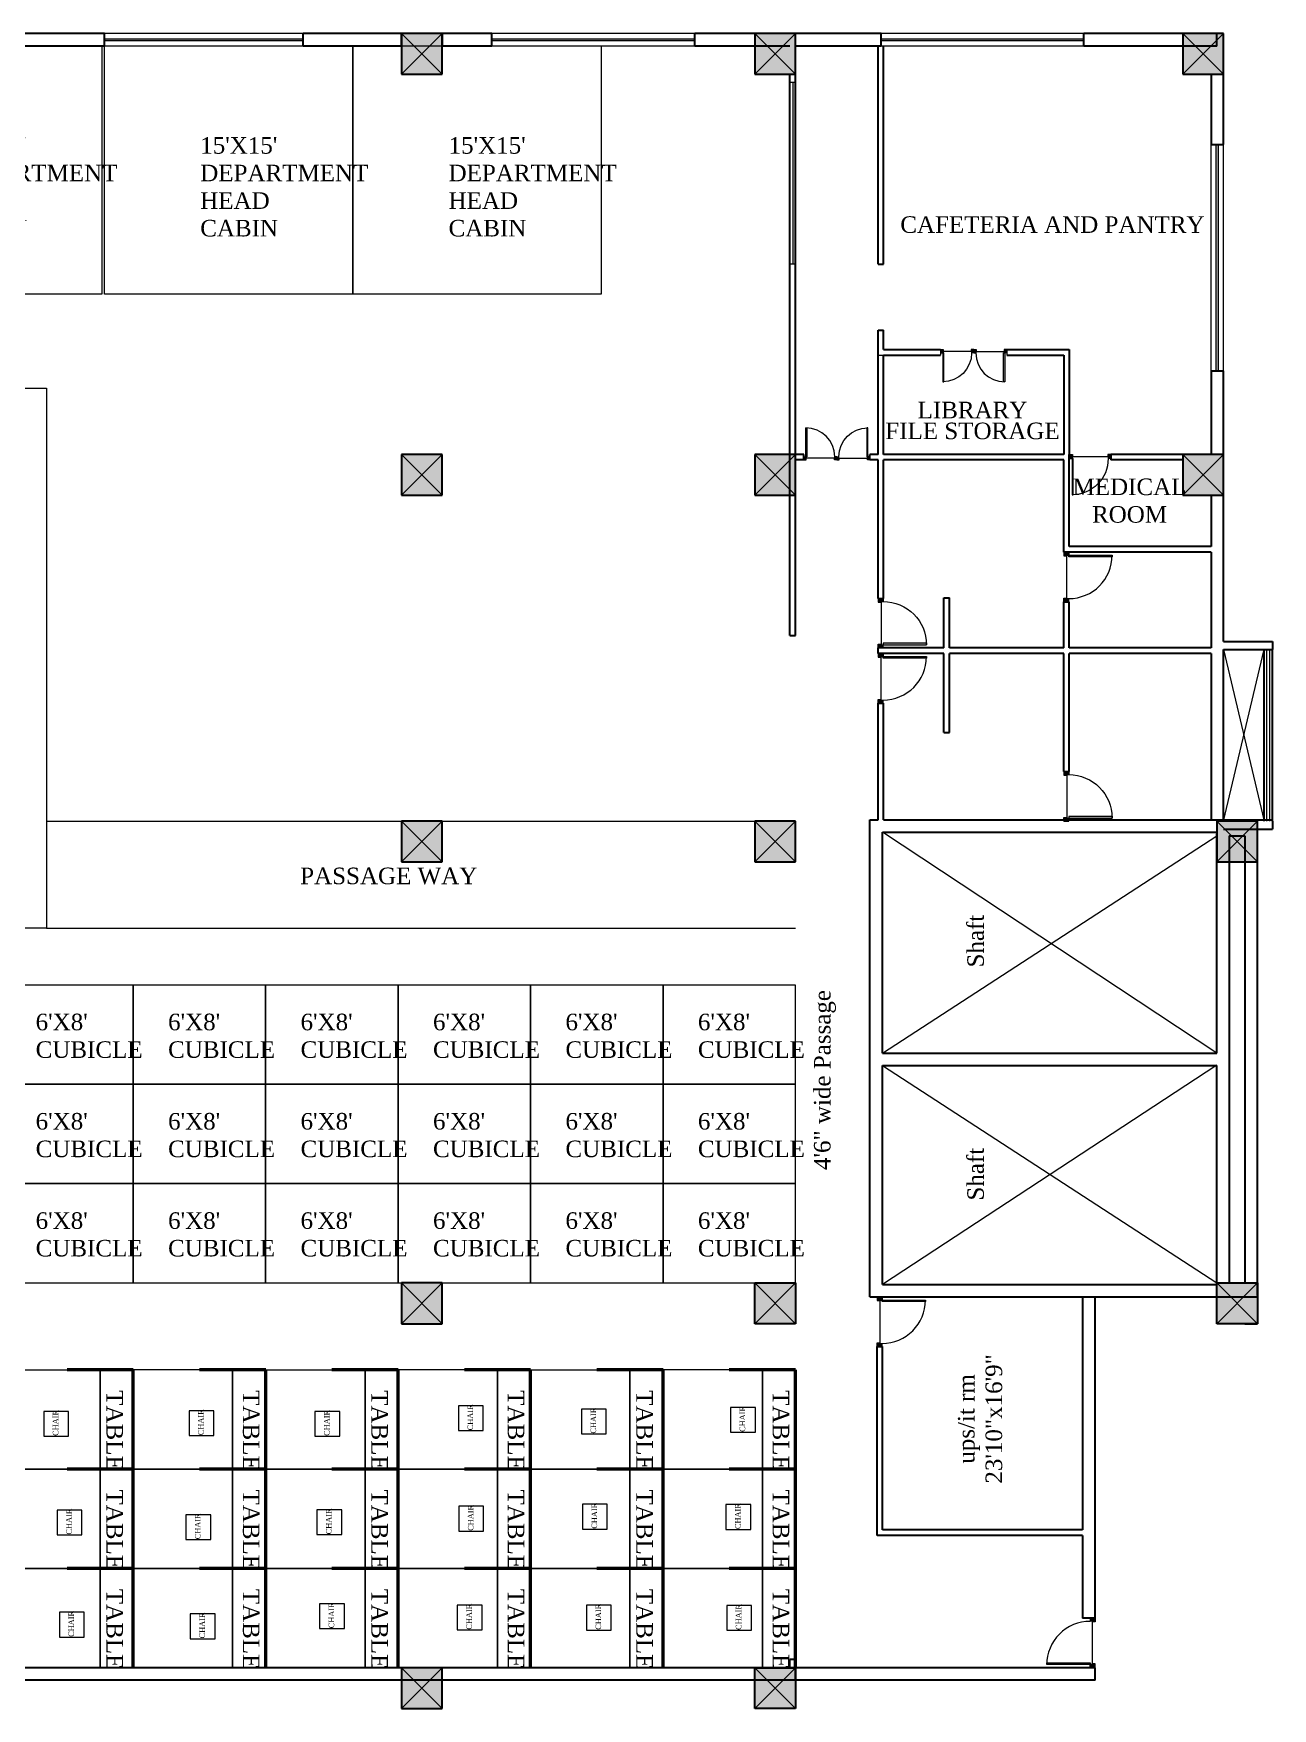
# Model space of a CAD drawing. Header units: inches. Extents: x 327481 to 195042051, y -335014 to 44773228.
# Drawn here: x 349017 to 349915, y -333950 to -332735 of the extents above; entities that cross this region are included whole.
import ezdxf

# ---------------------------------------------------------------- set-up
doc = ezdxf.new("R2010")
doc.units = ezdxf.units.IN
doc.header["$MEASUREMENT"] = 0
doc.linetypes.add('ACAD_ISO10W100', pattern=[18, 12, -3, 0, -3])
for name, color, linetype in [('AREA', 132, 'Continuous'), ('center', 146, 'Continuous'), ('FURNITURE1', 36, 'Continuous'), ('PATHWAY', 19, 'Continuous')]:
    doc.layers.add(name, color=color, linetype=linetype)
for name, color, linetype, lineweight in [('column 1', 146, 'Continuous', 30), ('DOOR', 47, 'Continuous', 9), ('ele1', 1, 'Continuous', 13), ('FLOOR--', 11, 'Continuous', 13), ('furniture', 251, 'Continuous', 13), ('GLASS', 140, 'Continuous', 5), ('ser.duct', 131, 'Continuous', 5), ('TEXT', 7, 'Continuous', 0), ('WALL', 12, 'Continuous', 30)]:
    doc.layers.add(name, color=color, linetype=linetype, lineweight=lineweight)
doc.styles.get("Standard").update_dxf_attribs({"font": 'times.ttf', "height": 12})

# ---------------------------------------------------------------- blocks, each defined once
blk = doc.blocks.new('RTU')
at = {"layer": 'DOOR'}
for points in [[(2799511, -182811), (2799511, -182874), (2799551, -182874), (2799551, -182886), (2799611, -182886), (2799611, -182811)], [(2798637, -183716, 0.009156), (2798637, -183748), (2799511, -183748), (2799511, -183716)], [(2799611, -183811), (2799611, -183736), (2799551, -183736), (2799551, -183748), (2799511, -183748), (2799511, -183811)]]:
    blk.add_hatch(color=256, dxfattribs=at).paths.add_polyline_path(points)
at = {"layer": 'DOOR', "ltscale": 300}
for p, q in [((2799511, -182811), (2799511, -182874)), ((2799611, -182811), (2799511, -182811)), ((2799611, -182811), (2799611, -182886)), ((2799551, -182874), (2799511, -182874)), ((2799551, -182874), (2799551, -182886)), ((2799611, -182886), (2799551, -182886)), ((2799551, -182886), (2799551, -183736)), ((2798637, -183748), (2798637, -183716)), ((2798637, -183716), (2799511, -183716)), ((2799511, -183748), (2798637, -183748)), ((2799511, -183716), (2799511, -183748)), ((2799511, -183811), (2799511, -183748)), ((2799551, -183748), (2799511, -183748)), ((2799611, -183811), (2799511, -183811)), ((2799611, -183736), (2799551, -183736)), ((2799551, -183748), (2799551, -183736)), ((2799611, -183811), (2799611, -183736))]:
    blk.add_line(p, q, dxfattribs=at)
blk.add_arc((2799511, -183748), 874, 90, 180, dxfattribs=at)
blk = doc.blocks.new('COLUMN1')
at = {"layer": 'column 1'}
h = blk.add_hatch(color=256, dxfattribs=at)
h.paths.add_polyline_path([(1, 1), (0, 1), (0.5, 0.5)])
h.paths.add_polyline_path([(1, 1), (0.5, 0.5), (1, 0)])
h.paths.add_polyline_path([(0.5, 0.5), (0, 0), (1, 0)])
h.paths.add_polyline_path([(0.5, 0.5), (0, 1), (0, 0)])
at = {"layer": 'column 1', "lineweight": 0, "ltscale": 0.3}
for p, q in [((0, 1), (1, 0)), ((0, 0), (1, 1))]:
    blk.add_line(p, q, dxfattribs=at)
at = {"layer": 'column 1', "ltscale": 0.3}
for p, q in [((1, 1), (0, 1)), ((0, 1), (0, 0)), ((1, 0), (1, 1)), ((0, 0), (1, 0))]:
    blk.add_line(p, q, dxfattribs=at)
blk = doc.blocks.new('HFGHGF')
at = {"layer": 'DOOR'}
for points in [[(341497.2, -325932.9), (341499.5, -325932.9), (341499.5, -325931.4), (341499.9, -325931.4), (341499.9, -325929.3), (341497.2, -325929.3)], [(341533.2, -325929.3), (341530.5, -325929.3), (341530.5, -325931.4), (341531, -325931.4), (341531, -325932.9), (341533.2, -325932.9)]]:
    blk.add_hatch(color=256, dxfattribs=at).paths.add_polyline_path(points)
h = blk.add_hatch(color=256, dxfattribs=at)
edge = h.paths.add_edge_path()
edge.add_line((341531, -325932.9), (341529.8, -325932.9))
edge.add_line((341529.8, -325932.9), (341529.8, -325964.3))
edge.add_ellipse((341531, -325932.9), major_axis=(22.2, 22.2), ratio=1, start_angle=222.9017, end_angle=225)
edge.add_line((341531, -325964.3), (341531, -325932.9))
at = {"layer": 'DOOR', "ltscale": 300}
for p, q in [((341497.2, -325929.3), (341499.9, -325929.3)), ((341497.2, -325929.3), (341497.2, -325932.9)), ((341497.2, -325932.9), (341499.5, -325932.9)), ((341499.5, -325931.4), (341499.9, -325931.4)), ((341499.5, -325931.4), (341499.5, -325932.9)), ((341499.9, -325929.3), (341499.9, -325931.4)), ((341499.9, -325931.4), (341530.5, -325931.4)), ((341529.8, -325964.3), (341529.8, -325932.9)), ((341529.8, -325932.9), (341531, -325932.9)), ((341533.2, -325929.3), (341530.5, -325929.3)), ((341530.5, -325929.3), (341530.5, -325931.4)), ((341531, -325931.4), (341530.5, -325931.4)), ((341531, -325931.4), (341531, -325932.9)), ((341533.2, -325932.9), (341531, -325932.9)), ((341531, -325932.9), (341531, -325964.3)), ((341533.2, -325929.3), (341533.2, -325932.9)), ((341531, -325964.3), (341529.8, -325964.3))]:
    blk.add_line(p, q, dxfattribs=at)
blk.add_ellipse((341531, -325932.9), major_axis=(22.2, 22.2), ratio=1, start_param=2.356194, end_param=3.926991, dxfattribs=at)
blk = doc.blocks.new('RS')
at = {"layer": 'AREA', "lineweight": 0}
for p, q in [((364657.1, -328702.8), (364837.1, -328702.8)), ((364657.1, -328882.8), (364657.1, -328702.8)), ((364837.1, -328702.8), (364837.1, -328882.8)), ((364837.1, -328882.8), (364657.1, -328882.8))]:
    blk.add_line(p, q, dxfattribs=at)
blk = doc.blocks.new('THR')
at = {"layer": 'AREA', "lineweight": 0}
for p, q in [((365262.4, -329715.9), (365166.4, -329715.9)), ((365166.4, -329715.9), (365166.4, -329787.9)), ((365262.4, -329787.9), (365262.4, -329715.9)), ((365166.4, -329787.9), (365262.4, -329787.9))]:
    blk.add_line(p, q, dxfattribs=at)
blk = doc.blocks.new('EQEJ')
at = {"layer": 'AREA', "lineweight": 0}
blk.add_blockref('THR', (0, 0), dxfattribs=at)
at = {"layer": 'TEXT', "color": 0, "insert": (365191.7, -329736.7), "char_height": 12, "width": 37.428, "attachment_point": 1}
blk.add_mtext("6'X8'\\PCUBICLE", dxfattribs=at)

msp = doc.modelspace()

# ---------------------------------------------------------------- hatches: boundary and pattern name
at = {"layer": 'GLASS'}
for points in [[(349212.792, -332740.526), (349212.792, -332739.026), (349068.792, -332739.026), (349068.792, -332740.526)], [(349496.618, -332740.526), (349496.618, -332739.026), (349349.618, -332739.026), (349349.618, -332740.526)], [(349778.662, -332740.526), (349778.662, -332739.026), (349631.662, -332739.026), (349631.662, -332740.526)], [(349874.6, -332979.75), (349876.1, -332979.75), (349876.1, -332815.75), (349874.6, -332815.75)]]:
    msp.add_hatch(color=256, dxfattribs=at).paths.add_polyline_path(points)

# ---------------------------------------------------------------- linework, layer by layer
at = {"layer": 'AREA', "lineweight": 0}
for p, q in [((349042.771, -333734.282), (349024.771, -333734.282)), ((349024.771, -333734.282), (349024.771, -333752.282)), ((349042.771, -333752.282), (349042.771, -333734.282)), ((349148.095, -333733.796), (349130.095, -333733.796)), ((349130.095, -333733.796), (349130.095, -333751.796)), ((349148.095, -333751.796), (349148.095, -333733.796)), ((349239.388, -333734.264), (349221.388, -333734.264)), ((349221.388, -333734.264), (349221.388, -333752.264)), ((349239.388, -333752.264), (349239.388, -333734.264)), ((349343.335, -333730.262), (349325.335, -333730.262)), ((349325.335, -333730.262), (349325.335, -333748.262)), ((349343.335, -333748.262), (349343.335, -333730.262)), ((349432.543, -333732.596), (349414.543, -333732.596)), ((349414.543, -333732.596), (349414.543, -333750.596)), ((349432.543, -333750.596), (349432.543, -333732.596)), ((349540.572, -333731.386), (349522.572, -333731.386)), ((349522.572, -333731.386), (349522.572, -333749.386)), ((349540.572, -333749.386), (349540.572, -333731.386)), ((349325.335, -333748.262), (349343.335, -333748.262)), ((349414.543, -333750.596), (349432.543, -333750.596)), ((349522.572, -333749.386), (349540.572, -333749.386)), ((349024.771, -333752.282), (349042.771, -333752.282)), ((349130.095, -333751.796), (349148.095, -333751.796)), ((349221.388, -333752.264), (349239.388, -333752.264)), ((349052.473, -333805.828), (349034.473, -333805.828)), ((349034.473, -333805.828), (349034.473, -333823.828)), ((349052.473, -333823.828), (349052.473, -333805.828)), ((349145.786, -333809.258), (349127.786, -333809.258)), ((349127.786, -333809.258), (349127.786, -333827.258)), ((349145.786, -333827.258), (349145.786, -333809.258)), ((349240.76, -333805.678), (349222.76, -333805.678)), ((349222.76, -333805.678), (349222.76, -333823.678)), ((349240.76, -333823.678), (349240.76, -333805.678)), ((349343.599, -333803.116), (349325.599, -333803.116)), ((349325.599, -333803.116), (349325.599, -333821.116)), ((349343.599, -333821.116), (349343.599, -333803.116)), ((349433.264, -333801.583), (349415.264, -333801.583)), ((349415.264, -333801.583), (349415.264, -333819.583)), ((349433.264, -333819.583), (349433.264, -333801.583)), ((349537.263, -333801.878), (349519.263, -333801.878)), ((349519.263, -333801.878), (349519.263, -333819.878)), ((349537.263, -333819.878), (349537.263, -333801.878)), ((349325.599, -333821.116), (349343.599, -333821.116)), ((349415.264, -333819.583), (349433.264, -333819.583)), ((349519.263, -333819.878), (349537.263, -333819.878)), ((349034.473, -333823.828), (349052.473, -333823.828)), ((349127.786, -333827.258), (349145.786, -333827.258)), ((349222.76, -333823.678), (349240.76, -333823.678)), ((349054.131, -333879.985), (349036.131, -333879.985)), ((349036.131, -333879.985), (349036.131, -333897.985)), ((349054.131, -333897.985), (349054.131, -333879.985)), ((349149.028, -333881.146), (349131.028, -333881.146)), ((349131.028, -333881.146), (349131.028, -333899.146)), ((349149.028, -333899.146), (349149.028, -333881.146)), ((349242.691, -333873.795), (349224.691, -333873.795)), ((349224.691, -333873.795), (349224.691, -333891.795)), ((349242.691, -333891.795), (349242.691, -333873.795)), ((349342.483, -333874.757), (349324.483, -333874.757)), ((349324.483, -333874.757), (349324.483, -333892.757)), ((349342.483, -333892.757), (349342.483, -333874.757)), ((349436.152, -333874.857), (349418.152, -333874.857)), ((349418.152, -333874.857), (349418.152, -333892.857)), ((349436.152, -333892.857), (349436.152, -333874.857)), ((349537.8, -333874.996), (349519.8, -333874.996)), ((349519.8, -333874.996), (349519.8, -333892.996)), ((349537.8, -333892.996), (349537.8, -333874.996)), ((349224.691, -333891.795), (349242.691, -333891.795)), ((349324.483, -333892.757), (349342.483, -333892.757)), ((349418.152, -333892.857), (349436.152, -333892.857)), ((349519.8, -333892.996), (349537.8, -333892.996)), ((349036.131, -333897.985), (349054.131, -333897.985)), ((349131.028, -333899.146), (349149.028, -333899.146))]:
    msp.add_line(p, q, dxfattribs=at)
at = {"layer": 'ele1', "ltscale": 0.3}
for p, q in [((349909.426, -333306.339), (349909.429, -333181.878)), ((349915.335, -333306.339), (349915.338, -333181.878)), ((349874.934, -333474.555), (349632.634, -333314.366)), ((349632.634, -333474.555), (349874.934, -333316.99)), ((349874.934, -333483.293), (349632.634, -333642.191)), ((349632.634, -333483.616), (349874.953, -333641.166))]:
    msp.add_line(p, q, dxfattribs=at)
at = {"layer": 'FLOOR--'}
msp.add_line((349629.527, -332968.448), (349633.51, -332968.448), dxfattribs=at)
at = {"layer": 'furniture'}
for p, q in [((349212.792, -332735.246), (349068.792, -332735.246)), ((349496.618, -332735.246), (349349.618, -332735.246)), ((349778.662, -332735.246), (349631.662, -332735.246)), ((349212.792, -332744.306), (349068.792, -332744.306)), ((349496.618, -332744.306), (349349.618, -332744.306)), ((349778.662, -332744.306), (349631.662, -332744.306)), ((349569.662, -332770.75), (349565.662, -332770.75)), ((349567.662, -332770.75), (349567.662, -332902.419)), ((349870.82, -332979.75), (349870.82, -332815.75)), ((349879.88, -332979.75), (349879.88, -332815.75)), ((349569.662, -332902.419), (349565.662, -332902.419)), ((349674.799, -332964.448), (349674.799, -332968.448)), ((349722.795, -332964.448), (349722.795, -332968.448)), ((349540.118, -333040.448), (349540.118, -333044.447)), ((349540.118, -333310.339), (349540.118, -333306.339)), ((349288.075, -333335.883), (349284.075, -333335.883)), ((349313.618, -333335.883), (349313.618, -333331.883)), ((349284.075, -333641.166), (349288.075, -333641.166)), ((349284.075, -333641.166), (349284.075, -333645.173)), ((349565.654, -333920.187), (349569.651, -333920.187))]:
    msp.add_line(p, q, dxfattribs=at)
at = {"layer": 'FURNITURE1', "lineweight": -2}
for p, q in [((349089.662, -333920.187), (349089.662, -333704.187)), ((349161.662, -333920.187), (349161.662, -333704.187)), ((349281.662, -333920.187), (349281.662, -333704.187)), ((349353.662, -333920.187), (349353.662, -333704.187)), ((349473.662, -333920.187), (349473.662, -333704.187)), ((349545.662, -333920.187), (349545.662, -333704.187))]:
    msp.add_line(p, q, dxfattribs=at)
at = {"layer": 'FURNITURE1', "lineweight": 0}
msp.add_line((349257.662, -333920.186), (349233.662, -333920.186), dxfattribs=at)
at = {"layer": 'FURNITURE1', "lineweight": -2}
for points in [[(349089.662, -333704.187), (349065.662, -333704.187)], [(349065.662, -333704.187), (349065.662, -333920.187), (349089.662, -333920.187)], [(349185.662, -333704.187), (349185.662, -333920.187), (349161.662, -333920.187)], [(349161.662, -333704.187), (349185.662, -333704.187)], [(349281.662, -333704.187), (349257.662, -333704.187)], [(349257.662, -333704.187), (349257.662, -333920.187), (349281.662, -333920.187)], [(349377.662, -333704.187), (349377.662, -333920.187), (349353.662, -333920.187)], [(349353.662, -333704.187), (349377.662, -333704.187)], [(349473.662, -333704.187), (349449.662, -333704.187)], [(349449.662, -333704.187), (349449.662, -333920.187), (349473.662, -333920.187)], [(349569.662, -333704.187), (349569.662, -333920.187), (349545.662, -333920.187)], [(349545.662, -333704.187), (349569.662, -333704.187)], [(349089.662, -333776.187), (349065.662, -333776.187)], [(349161.662, -333776.187), (349185.662, -333776.187)], [(349281.662, -333776.187), (349257.662, -333776.187)], [(349353.662, -333776.187), (349377.662, -333776.187)], [(349473.662, -333776.187), (349449.662, -333776.187)], [(349545.662, -333776.187), (349569.662, -333776.187)], [(349089.662, -333848.187), (349065.662, -333848.187)], [(349161.662, -333848.187), (349185.662, -333848.187)], [(349281.662, -333848.187), (349257.662, -333848.187)], [(349353.662, -333848.187), (349377.662, -333848.187)], [(349473.662, -333848.187), (349449.662, -333848.187)], [(349545.662, -333848.187), (349569.662, -333848.187)]]:
    msp.add_lwpolyline(points, dxfattribs=at)
at = {"layer": 'GLASS', "ltscale": 0.3}
for p, q in [((349911.275, -333306.339), (349911.278, -333181.878)), ((349913.362, -333306.339), (349913.364, -333181.878))]:
    msp.add_line(p, q, dxfattribs=at)
at = {"layer": 'GLASS'}
for points in [[(349068.792, -332739.026), (349212.792, -332739.026)], [(349212.792, -332740.526), (349068.792, -332740.526)], [(349349.618, -332739.026), (349496.618, -332739.026), (349496.618, -332740.526), (349349.618, -332740.526)], [(349631.662, -332739.026), (349778.662, -332739.026), (349778.662, -332740.526), (349631.662, -332740.526)]]:
    msp.add_lwpolyline(points, dxfattribs=at)
msp.add_lwpolyline([(349874.6, -332815.75), (349876.1, -332815.75), (349876.1, -332979.75), (349874.6, -332979.75)], close=True, dxfattribs=at)
at = {"layer": 'PATHWAY', "lineweight": 0}
for p, q in [((349026.792, -333306.339), (349540.118, -333306.339)), ((349026.792, -333383.883), (349569.662, -333383.883))]:
    msp.add_line(p, q, dxfattribs=at)
at = {"layer": 'PATHWAY', "lineweight": 50}
for p, q in [((349089.662, -333704.187), (349041.662, -333704.187)), ((349089.662, -333920.186), (349089.662, -333704.187)), ((349185.662, -333704.187), (349137.662, -333704.187)), ((349185.662, -333920.186), (349185.662, -333704.187)), ((349281.662, -333704.186), (349233.662, -333704.186)), ((349281.662, -333920.185), (349281.662, -333704.186)), ((349377.662, -333704.185), (349329.662, -333704.185)), ((349377.662, -333920.184), (349377.662, -333704.185)), ((349473.662, -333704.187), (349425.662, -333704.187)), ((349473.662, -333920.186), (349473.662, -333704.187)), ((349569.662, -333704.187), (349521.662, -333704.187)), ((349569.662, -333920.186), (349569.662, -333704.187)), ((349089.662, -333776.187), (349041.662, -333776.187)), ((349185.662, -333776.187), (349137.662, -333776.187)), ((349281.662, -333776.187), (349233.662, -333776.187)), ((349377.662, -333776.187), (349329.662, -333776.187)), ((349473.662, -333776.187), (349425.662, -333776.187)), ((349569.662, -333776.187), (349521.662, -333776.187)), ((349089.662, -333848.187), (349041.662, -333848.187)), ((349185.662, -333848.187), (349137.662, -333848.187)), ((349281.662, -333848.187), (349233.662, -333848.187)), ((349377.662, -333848.187), (349329.662, -333848.187)), ((349473.662, -333848.187), (349425.662, -333848.187)), ((349569.662, -333848.187), (349521.662, -333848.187))]:
    msp.add_line(p, q, dxfattribs=at)
at = {"layer": 'PATHWAY', "lineweight": 0}
msp.add_lwpolyline([(348677.714, -332992.448), (349026.792, -332992.448), (349026.792, -333383.883), (348677.714, -333383.883)], close=True, dxfattribs=at)
at = {"layer": 'ser.duct', "linetype": 'ACAD_ISO10W100', "ltscale": 400}
for p, q in [((349879.878, -333306.339), (349909.429, -333181.878)), ((349879.881, -333181.878), (349909.426, -333306.339))]:
    msp.add_line(p, q, dxfattribs=at)
at = {"layer": 'WALL'}
for p, q in [((349068.792, -332735.207), (348978.792, -332735.207)), ((349068.792, -332744.306), (349068.792, -332735.207)), ((349284.075, -332735.207), (349212.792, -332735.207)), ((349212.792, -332744.306), (349212.792, -332735.207)), ((349284.075, -332744.306), (349284.075, -332735.207)), ((349349.618, -332735.207), (349313.618, -332735.207)), ((349313.618, -332735.207), (349313.618, -332744.306)), ((349349.618, -332744.306), (349349.618, -332735.207)), ((349540.118, -332735.207), (349496.618, -332735.207)), ((349496.618, -332744.306), (349496.618, -332735.207)), ((349540.118, -332735.207), (349540.118, -332744.306)), ((349631.662, -332735.207), (349569.661, -332735.207)), ((349569.662, -332744.306), (349569.662, -332735.207)), ((349631.662, -332744.306), (349631.662, -332735.207)), ((349874.953, -332735.207), (349778.662, -332735.207)), ((349778.662, -332744.306), (349778.662, -332735.207)), ((349874.953, -332744.306), (349874.953, -332735.207)), ((349068.792, -332744.306), (348978.792, -332744.306)), ((349284.075, -332744.306), (349212.792, -332744.306)), ((349349.618, -332744.306), (349313.618, -332744.306)), ((349565.662, -332744.306), (349496.618, -332744.306)), ((349631.662, -332744.306), (349569.662, -332744.306)), ((349629.527, -332902.419), (349629.528, -332744.306)), ((349633.509, -332902.419), (349633.504, -332744.306)), ((349874.953, -332744.306), (349778.662, -332744.306)), ((349565.662, -333171.622), (349565.662, -332764.75)), ((349569.662, -333171.622), (349569.662, -332764.75)), ((349870.82, -332764.75), (349870.82, -332815.75)), ((349870.82, -332764.75), (349879.88, -332764.75)), ((349879.88, -332815.75), (349879.88, -332764.75)), ((349870.82, -332815.75), (349879.88, -332815.75)), ((349629.527, -332902.419), (349633.509, -332902.419)), ((349629.527, -333040.448), (349629.527, -332950.415)), ((349629.527, -332950.415), (349633.51, -332950.415)), ((349633.51, -332964.448), (349633.51, -332950.415)), ((349633.51, -332964.448), (349674.799, -332964.448)), ((349633.512, -333040.448), (349633.51, -332968.448)), ((349633.51, -332968.448), (349674.799, -332968.448)), ((349722.795, -332964.448), (349768.083, -332964.448)), ((349722.795, -332968.448), (349764.083, -332968.448)), ((349764.083, -332968.448), (349764.083, -333040.447)), ((349768.083, -332964.448), (349768.083, -333040.447)), ((349870.82, -332979.75), (349870.82, -333040.463)), ((349870.82, -332979.75), (349879.88, -332979.75)), ((349879.88, -333040.463), (349879.88, -332979.75)), ((349569.662, -333040.448), (349565.662, -333040.448)), ((349575.596, -333040.448), (349569.662, -333040.448)), ((349575.596, -333044.448), (349569.662, -333044.448)), ((349575.596, -333044.448), (349575.596, -333040.448)), ((349629.527, -333040.448), (349623.593, -333040.448)), ((349623.593, -333044.448), (349623.593, -333040.448)), ((349629.527, -333044.448), (349623.593, -333044.448)), ((349629.526, -333144.772), (349629.527, -333044.448)), ((349764.083, -333040.447), (349633.512, -333040.448)), ((349633.514, -333144.772), (349633.512, -333044.448)), ((349764.099, -333044.448), (349633.512, -333044.448)), ((349764.099, -333111.217), (349764.099, -333044.448)), ((349768.085, -333107.213), (349768.083, -333040.448)), ((349798.161, -333040.448), (349798.161, -333044.448)), ((349850.337, -333040.448), (349798.161, -333040.448)), ((349850.337, -333044.448), (349798.161, -333044.448)), ((349870.82, -333069.992), (349870.82, -333107.213)), ((349879.88, -333175.969), (349879.88, -333069.992)), ((349870.82, -333111.219), (349764.099, -333111.217)), ((349870.82, -333107.213), (349768.085, -333107.213)), ((349870.82, -333111.219), (349870.82, -333180.773)), ((349629.526, -333144.772), (349633.516, -333144.772)), ((349677.163, -333180.772), (349677.163, -333144.296)), ((349677.163, -333144.296), (349681.163, -333144.297)), ((349681.163, -333180.772), (349681.163, -333144.297)), ((349764.098, -333180.772), (349764.098, -333147.217)), ((349764.098, -333147.217), (349768.091, -333147.217)), ((349768.087, -333180.772), (349768.086, -333147.217)), ((349565.662, -333171.622), (349569.662, -333171.622)), ((349879.88, -333175.969), (349915.36, -333175.969)), ((349915.338, -333175.969), (349915.338, -333181.878)), ((349629.526, -333184.775), (349629.527, -333180.772)), ((349677.163, -333184.776), (349629.526, -333184.775)), ((349677.163, -333180.772), (349629.527, -333180.772)), ((349677.163, -333242.137), (349677.163, -333184.776)), ((349764.098, -333180.772), (349681.163, -333180.772)), ((349764.098, -333184.777), (349681.163, -333184.776)), ((349681.163, -333242.137), (349681.163, -333184.776)), ((349764.098, -333270.339), (349764.098, -333184.777)), ((349870.82, -333180.773), (349768.087, -333180.772)), ((349870.82, -333184.778), (349768.087, -333184.777)), ((349768.089, -333270.339), (349768.087, -333184.777)), ((349870.82, -333184.778), (349870.82, -333305.306)), ((349879.876, -333181.878), (349915.338, -333181.878)), ((349879.878, -333306.339), (349879.881, -333181.879)), ((349909.426, -333306.339), (349909.429, -333181.878)), ((349915.335, -333306.339), (349915.338, -333181.878)), ((349629.526, -333220.775), (349633.516, -333220.775)), ((349629.531, -333305.306), (349629.529, -333220.775)), ((349633.518, -333305.306), (349633.516, -333220.775)), ((349677.163, -333242.137), (349681.163, -333242.137)), ((349764.098, -333270.339), (349768.089, -333270.339)), ((349623.574, -333651.266), (349623.574, -333305.306)), ((349623.574, -333305.306), (349629.531, -333305.306)), ((349633.518, -333305.306), (349915.335, -333305.306)), ((349879.878, -333312.248), (349915.335, -333312.248)), ((349904.497, -333650.241), (349904.494, -333312.248)), ((349915.335, -333306.339), (349915.335, -333312.248)), ((349632.634, -333474.555), (349632.634, -333314.366)), ((349632.634, -333314.366), (349874.953, -333314.366)), ((349874.953, -333474.555), (349874.953, -333315.399)), ((349883.994, -333316.99), (349883.994, -333641.181)), ((349883.994, -333316.99), (349895.437, -333316.99)), ((349895.437, -333316.99), (349895.437, -333641.181)), ((349565.658, -333335.883), (349569.662, -333335.883)), ((349632.634, -333474.555), (349874.934, -333474.555)), ((349632.634, -333642.191), (349632.634, -333483.615)), ((349632.634, -333483.615), (349874.934, -333483.615)), ((349874.953, -333641.166), (349874.953, -333483.615)), ((349874.953, -333641.181), (349874.953, -333641.166)), ((349883.994, -333641.181), (349895.437, -333641.181)), ((349623.574, -333651.266), (349904.497, -333651.266)), ((349632.634, -333642.191), (349874.953, -333642.191)), ((349777.7, -333651.266), (349777.7, -333820.186)), ((349786.76, -333884.186), (349786.76, -333651.266)), ((349895.437, -333670.709), (349904.497, -333670.709)), ((349628.78, -333824.186), (349628.78, -333687.266)), ((349628.78, -333687.266), (349632.78, -333687.266)), ((349632.78, -333820.186), (349632.78, -333687.266)), ((349777.7, -333820.186), (349632.78, -333820.186)), ((349777.7, -333824.186), (349628.78, -333824.186)), ((349777.7, -333824.186), (349777.7, -333884.186)), ((349786.76, -333884.186), (349777.7, -333884.186)), ((349786.76, -333920.186), (348835.123, -333920.186)), ((349565.662, -333920.186), (349565.662, -333914.186)), ((349569.662, -333914.186), (349565.662, -333914.186)), ((349569.662, -333929.491), (349569.662, -333914.186)), ((349786.76, -333929.167), (349786.76, -333920.186)), ((349786.76, -333929.167), (348843.86, -333929.167)), ((349777.7, -333929.167), (348843.92, -333929.167))]:
    msp.add_line(p, q, dxfattribs=at)

# ---------------------------------------------------------------- block references
at = {"layer": 'AREA', "lineweight": 0}
for p in [(-15770.202, -4041.462), (-15588.329, -4041.462), (-15408.329, -4041.462)]:
    msp.add_blockref('RS', p, dxfattribs=at)
at = {"layer": 'AREA', "lineweight": 0, "xscale": -1, "rotation": 180}
for p in [(-16172.774, -663492.1), (-15980.774, -663492.1), (-15788.774, -663492.1), (-16172.774, -663564.1), (-15980.774, -663564.1), (-15788.774, -663564.1), (-16172.774, -663636.1), (-15980.774, -663636.1), (-15788.774, -663636.1)]:
    msp.add_blockref('THR', p, dxfattribs=at)
at = {"layer": 'AREA', "lineweight": 0, "rotation": 180}
for p in [(714352.097, -663492.1), (714544.097, -663492.1), (714736.097, -663492.1), (714352.097, -663564.1), (714544.097, -663564.1), (714736.097, -663564.1), (714352.097, -663636.1), (714544.097, -663636.1), (714736.097, -663636.1)]:
    msp.add_blockref('THR', p, dxfattribs=at)
at = {"layer": 'center', "yscale": 29.5434782608645, "zscale": 39.3913043478359}
for p, xscale, rotation in [((349313.618, -332764.75), 29.5434782608645, 90), ((349569.662, -332764.75), 29.5434782608645, 90), ((349879.88, -332764.75), 29.5434782608645, 90), ((349313.618, -333069.992), 29.5434782608645, 90), ((349569.662, -333069.992), 29.5434782608645, 90), ((349879.88, -333069.992), 29.5434782608645, 90), ((349313.618, -333335.883), 29.5434782608645, 90), ((349569.662, -333335.883), 29.5434782608645, 90), ((349313.618, -333670.709), 29.5434782608645, 90), ((349540.118, -333670.709), -29.5434782608645, 270), ((349874.953, -333670.709), -29.5434782608645, 270), ((349313.618, -333949.729), 29.5434782608645, 90), ((349540.118, -333949.729), -29.5434782608645, 270)]:
    msp.add_blockref('COLUMN1', p, dxfattribs=dict(at, xscale=xscale, rotation=rotation))
at = {"layer": 'center', "lineweight": 25, "xscale": 29.5434782608645, "yscale": 29.5434782608645, "zscale": 39.3913043478359, "rotation": 90}
msp.add_blockref('COLUMN1', (349904.497, -333335.883), dxfattribs=at)
at = {"layer": 'DOOR'}
for p, xscale, yscale, zscale, rotation in [((354085.96, -400150.399), -0.02399831927323248, 0.0239983192877844, 0.02399831926878464, 270), ((345311.633, -400150.399), 0.02399831927323248, 0.02399831927323248, 0.02399831927323248, 90), ((353986.758, -265858.497), 0.02399831927323248, 0.02399831927323248, 0.02399831927323248, 270), ((345212.431, -265858.497), -0.02399831927323248, 0.0239983192877844, 0.02399831926878464, 90), ((355282.5, -417028.769), -0.02999999997700797, 0.0300000000061118, 0.02999999997065208, 270), ((450550.083, -339728.423), 0.03599999996367842, 0.03599999996367842, 0.03599999996367842, 180), ((450415.511, -339801.981), 0.03599999996367842, 0.03599999996367842, 0.03599999996367842, 180), ((450414.765, -340268.472), 0.03599999996367842, 0.03599999996367842, 0.03599999996367842, 180)]:
    msp.add_blockref('RTU', p, dxfattribs=dict(at, xscale=xscale, yscale=yscale, zscale=zscale, rotation=rotation))
at = {"layer": 'DOOR', "xscale": -0.03599999996367842, "yscale": 0.03599999996367842, "zscale": 0.03599999995395007}
for p in [(450415.512, -326563.566), (450550.083, -326689.133)]:
    msp.add_blockref('RTU', p, dxfattribs=at)
at = {"layer": 'furniture', "rotation": 270}
msp.add_blockref('HFGHGF', (675716.038, 7613.064), dxfattribs=at)
at = {"layer": 'PATHWAY', "lineweight": 0}
for p in [(-16172.774, -3709.252), (-16076.774, -3709.252), (-15980.774, -3709.252), (-15884.774, -3709.252), (-15788.774, -3709.252), (-15692.774, -3709.252), (-16172.774, -3781.252), (-16076.774, -3781.252), (-15980.774, -3781.252), (-15884.774, -3781.252), (-15788.774, -3781.252), (-15692.774, -3781.252), (-16172.774, -3853.252), (-16076.774, -3853.252), (-15980.774, -3853.252), (-15884.774, -3853.252), (-15788.774, -3853.252), (-15692.774, -3853.252)]:
    msp.add_blockref('EQEJ', p, dxfattribs=at)

# ---------------------------------------------------------------- texts
at = {"layer": 'TEXT', "color": 0, "char_height": 12, "attachment_point": 1}
for s, insert, width in [("15'X15'\\PDEPARTMENT \\PHEAD \\PCABIN", (348956.351, -332810.35), 37.42754), ("15'X15'\\PDEPARTMENT \\PHEAD \\PCABIN", (349138.224, -332810.35), 37.42754), ("15'X15'\\PDEPARTMENT \\PHEAD \\PCABIN", (349318.224, -332810.35), 37.42754), ('\\P{\\W6.03372; }PASSAGE WAY', (349183.319, -333320.013), 178.42134)]:
    msp.add_mtext(s, dxfattribs=dict(at, insert=insert, width=width))
at = {"layer": 'TEXT', "linetype": 'ByBlock', "lineweight": 30, "char_height": 12, "width": 357.74515, "attachment_point": 2}
for s, insert in [('CAFETERIA AND PANTRY', (349755.865, -332867.758)), ('LIBRARY', (349697.924, -333002.223)), ('FILE STORAGE', (349697.924, -333017.348)), ('MEDICAL\\PROOM', (349811.753, -333057.896))]:
    msp.add_mtext(s, dxfattribs=dict(at, insert=insert))
at = {"layer": 'TEXT', "color": 0, "width": 37.42754}
for s, insert, char_height, attachment_point, rotation in [('Shaft', (349694.173, -333412.416), 12, 1, 90), ('Shaft', (349694.173, -333581.419), 12, 1, 90), ('TABLE', (349070.201, -333718.941), 12, 7, 270), ('TABLE', (349181.122, -333718.941), 12, 1, 270), ('TABLE', (349262.201, -333718.941), 12, 7, 270), ('TABLE', (349373.122, -333718.941), 12, 1, 270), ('TABLE', (349454.201, -333718.941), 12, 7, 270), ('TABLE', (349565.122, -333718.941), 12, 1, 270), ('CHAIR', (349031.372, -333752.055), 4, 1, 90), ('CHAIR', (349136.696, -333751.569), 4, 1, 90), ('CHAIR', (349227.989, -333752.037), 4, 1, 90), ('CHAIR', (349331.936, -333748.034), 4, 1, 90), ('CHAIR', (349421.144, -333750.369), 4, 1, 90), ('CHAIR', (349529.173, -333749.159), 4, 1, 90), ('TABLE', (349070.201, -333790.941), 12, 7, 270), ('TABLE', (349181.122, -333790.941), 12, 1, 270), ('TABLE', (349262.201, -333790.941), 12, 7, 270), ('TABLE', (349373.122, -333790.941), 12, 1, 270), ('TABLE', (349454.201, -333790.941), 12, 7, 270), ('TABLE', (349565.122, -333790.941), 12, 1, 270), ('CHAIR', (349041.074, -333823.6), 4, 1, 90), ('CHAIR', (349134.387, -333827.03), 4, 1, 90), ('CHAIR', (349229.361, -333823.45), 4, 1, 90), ('CHAIR', (349332.2, -333820.888), 4, 1, 90), ('CHAIR', (349421.865, -333819.356), 4, 1, 90), ('CHAIR', (349525.864, -333819.651), 4, 1, 90), ('TABLE', (349070.201, -333862.941), 12, 7, 270), ('TABLE', (349181.122, -333862.941), 12, 1, 270), ('TABLE', (349262.201, -333862.941), 12, 7, 270), ('TABLE', (349373.122, -333862.941), 12, 1, 270), ('TABLE', (349454.201, -333862.941), 12, 7, 270), ('TABLE', (349565.122, -333862.941), 12, 1, 270), ('CHAIR', (349042.732, -333897.757), 4, 1, 90), ('CHAIR', (349137.629, -333898.919), 4, 1, 90), ('CHAIR', (349231.292, -333891.568), 4, 1, 90), ('CHAIR', (349331.084, -333892.53), 4, 1, 90), ('CHAIR', (349424.753, -333892.63), 4, 1, 90), ('CHAIR', (349526.401, -333892.769), 4, 1, 90)]:
    msp.add_mtext(s, dxfattribs=dict(at, insert=insert, char_height=char_height, attachment_point=attachment_point, rotation=rotation))
at = {"layer": 'TEXT', "linetype": 'ByBlock', "lineweight": 30, "char_height": 12, "attachment_point": 2, "rotation": 90}
for s, insert, width in [('4\'6" wide Passage', (349583.045, -333494.038), 357.74515), ('ups/it rm \\P23\'10"x16\'9"', (349687.395, -333739.746), 186.36533)]:
    msp.add_mtext(s, dxfattribs=dict(at, insert=insert, width=width))

doc.saveas('drawing.dxf')
